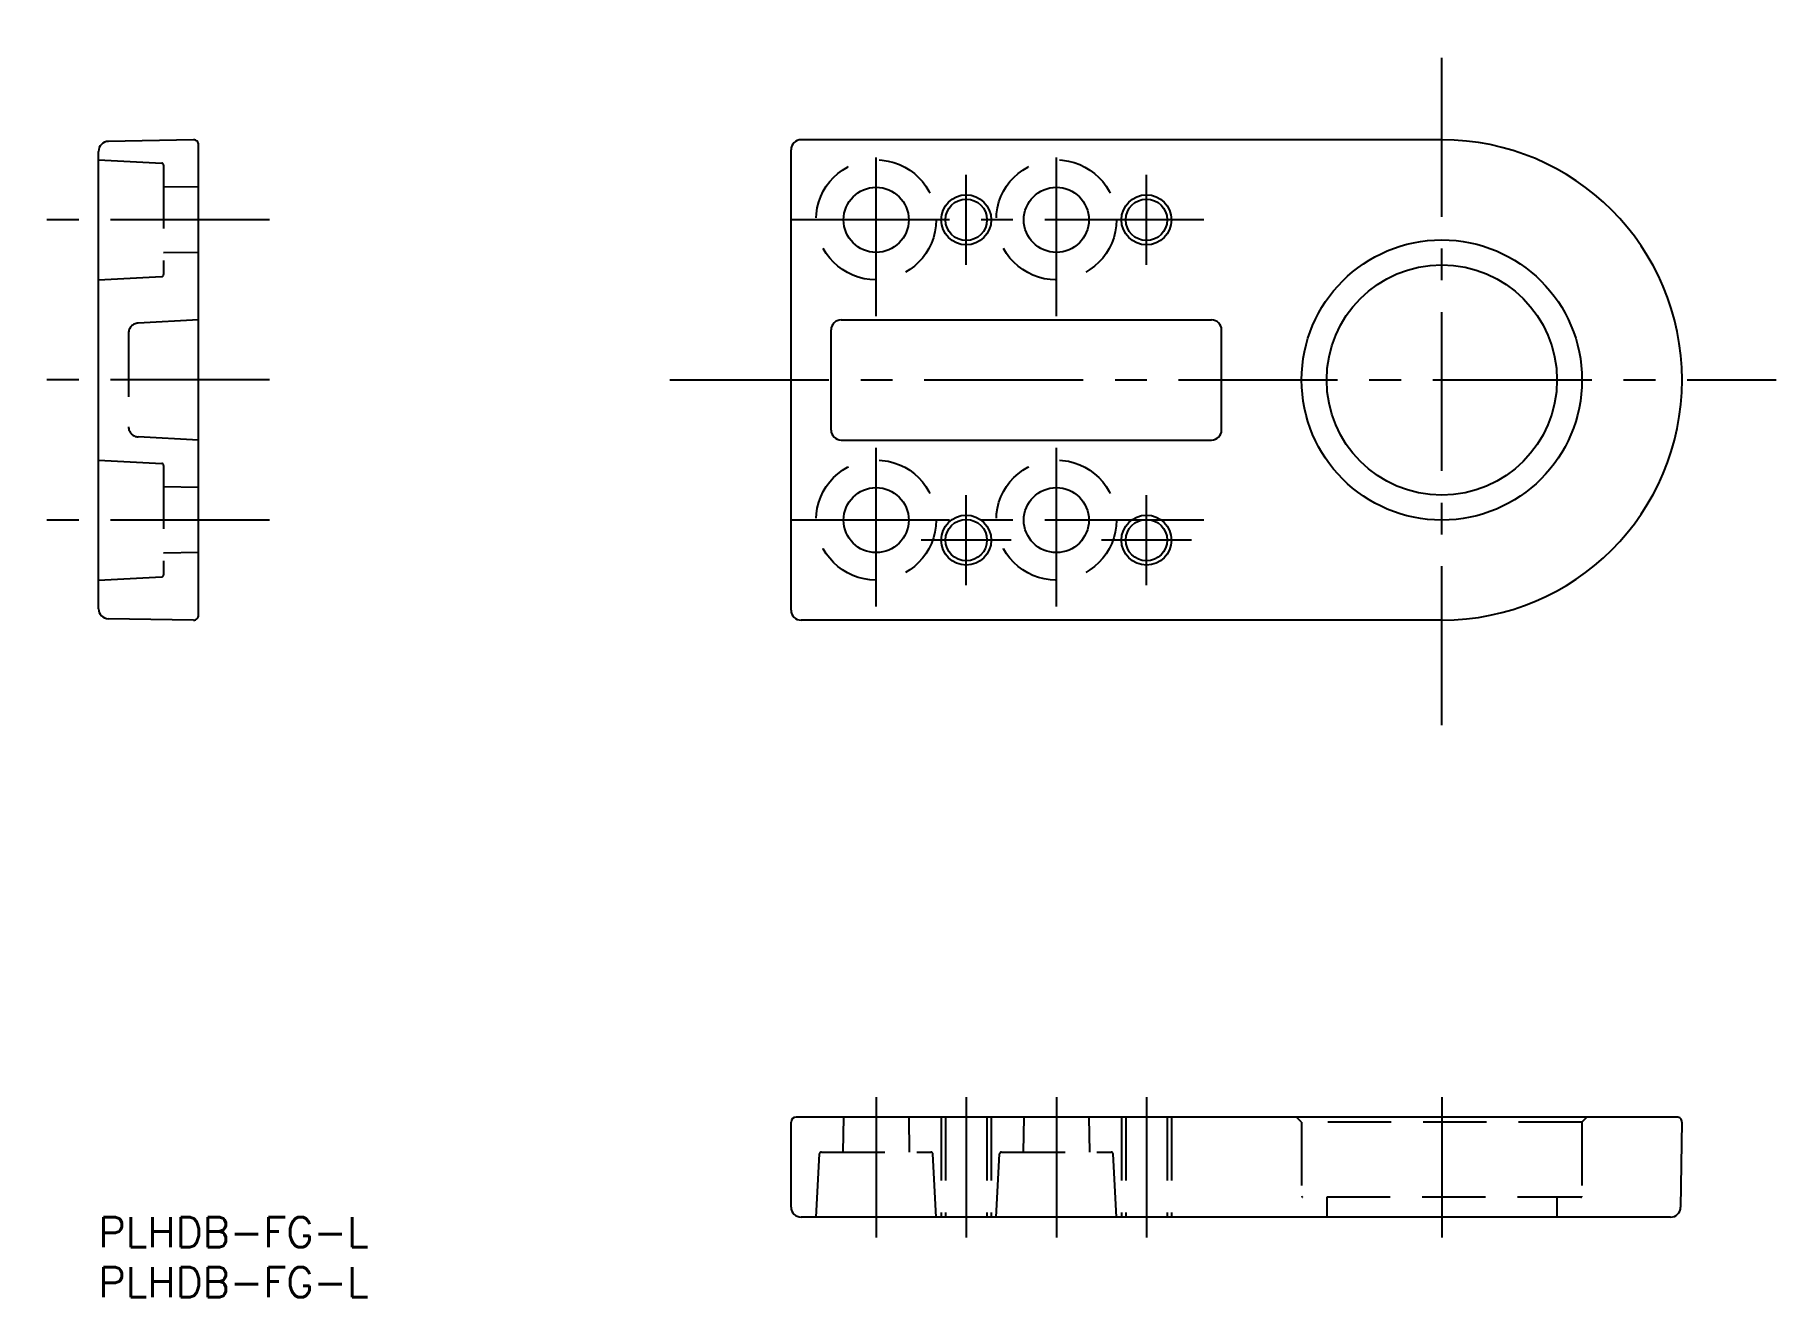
# Model space of a CAD drawing. Extents: x -6 to 168, y -8 to 118.
import ezdxf

# ---------------------------------------------------------------- set-up
doc = ezdxf.new("R2010")
doc.units = 0
doc.header["$LTSCALE"] = 0.5
doc.linetypes.add('CENTER', pattern=[50.8, 31.75, -6.35, 6.35, -6.35])
doc.linetypes.add('DASHED', pattern=[19.05, 12.7, -6.35])
for name, color, linetype in [('MSM_CENTER', 1, 'CENTER'), ('MSM_CONTINUOUS', 7, 'CONTINUOUS'), ('MSM_DASHED', 4, 'DASHED'), ('MSM_NARROW', 5, 'CONTINUOUS'), ('MSM_PART_NUMBER', 7, 'CONTINUOUS')]:
    doc.layers.add(name, color=color, linetype=linetype)
doc.styles.get("Standard").update_dxf_attribs({"font": 'txt.shx', "height": 3, "bigfont": 'bigfont.shx'})

msp = doc.modelspace()

# ---------------------------------------------------------------- linework, layer by layer
at = {"layer": 'MSM_CENTER'}
for p, q in [((134.17, 49.15), (134.17, 118.13)), ((77.67, 90), (77.67, 108.27)), ((95.67, 90), (95.67, 108.27)), ((86.67, 95.14), (86.67, 104.14)), ((104.67, 95.14), (104.67, 104.14)), ((17.07, 99.64), (-6.36, 99.64)), ((110.39, 99.64), (66.07, 99.64)), ((17.07, 83.64), (-6.36, 83.64)), ((57.08, 83.64), (167.57, 83.64)), ((77.67, 61), (77.67, 78.27)), ((95.67, 61), (95.67, 78.27)), ((86.67, 63.14), (86.67, 72.14)), ((104.67, 63.14), (104.67, 72.14)), ((17.07, 69.64), (-6.36, 69.64)), ((110.39, 69.64), (66.07, 69.64)), ((91.17, 67.64), (82.17, 67.64)), ((109.17, 67.64), (100.17, 67.64)), ((77.67, 12), (77.67, -2.04)), ((86.67, 12), (86.67, -2.04)), ((95.67, 12), (95.67, -2.04)), ((104.67, 12), (104.67, -2.04)), ((134.17, 12), (134.17, -2.04))]:
    msp.add_line(p, q, dxfattribs=at)
at = {"layer": 'MSM_CONTINUOUS'}
for p, q in [((0, 60.79), (0, 106.48)), ((9.49, 107.63), (0.98, 107.48)), ((10, 60.15), (10, 107.13)), ((69.17, 60.64), (69.17, 106.64)), ((134.17, 107.64), (70.17, 107.64)), ((74.17, 89.64), (111.17, 89.64)), ((73.17, 78.64), (73.17, 88.64)), ((112.17, 78.64), (112.17, 88.64)), ((74.17, 77.64), (111.17, 77.64)), ((9.49, 59.65), (0.98, 59.79)), ((134.17, 59.64), (70.17, 59.64)), ((69.17, 1), (69.17, 9.5)), ((157.66, 10), (69.67, 10)), ((158.16, 9.49), (158.02, 0.98)), ((157.02, 0), (70.17, 0))]:
    msp.add_line(p, q, dxfattribs=at)
for centre, radius in [((77.67, 99.64), 3.25), ((95.67, 99.64), 3.25), ((86.67, 99.64), 2.07), ((104.67, 99.64), 2.07), ((134.17, 83.64), 14), ((134.17, 83.64), 11.5), ((77.67, 69.64), 3.25), ((95.67, 69.64), 3.25), ((86.67, 67.64), 2.07), ((104.67, 67.64), 2.07)]:
    msp.add_circle(centre, radius, dxfattribs=at)
for centre, radius, start, end in [((1, 106.48), 1, 91, 180), ((9.5, 107.13), 0.5, 0, 91), ((70.17, 106.64), 1, 90, 180), ((134.17, 83.64), 24, 270, 90), ((74.17, 88.64), 1, 90, 180), ((111.17, 88.64), 1, 0, 90), ((74.17, 78.64), 1, 180, 270), ((111.17, 78.64), 1, 270, 0), ((1, 60.79), 1, 180, 269), ((9.5, 60.15), 0.5, 269, 0), ((70.17, 60.64), 1, 180, 270), ((69.67, 9.5), 0.5, 90, 180), ((157.66, 9.5), 0.5, 359, 90), ((70.17, 1), 1, 180, 270), ((157.02, 1), 1, 270, 359)]:
    msp.add_arc(centre, radius, start, end, dxfattribs=at)
at = {"layer": 'MSM_DASHED'}
for p, q in [((0, 105.64), (6.31, 105.31)), ((6.5, 105.11), (6.5, 94.17)), ((10, 102.89), (6.5, 102.95)), ((10, 96.39), (6.5, 96.33)), ((0, 93.64), (6.31, 93.97)), ((10, 89.64), (3.95, 89.32)), ((3, 88.32), (3, 78.95)), ((10, 77.64), (3.95, 77.95)), ((0, 75.64), (6.31, 75.31)), ((6.5, 75.11), (6.5, 64.17)), ((10, 72.89), (6.5, 72.95)), ((10, 66.39), (6.5, 66.33)), ((0, 63.64), (6.31, 63.97)), ((74.42, 10), (74.36, 6.5)), ((80.92, 10), (80.98, 6.5)), ((84.17, 10), (84.17, 0)), ((84.61, 10), (84.61, 0)), ((88.74, 10), (88.74, 0)), ((89.17, 10), (89.17, 0)), ((92.42, 10), (92.36, 6.5)), ((98.92, 10), (98.98, 6.5)), ((102.17, 10), (102.17, 0)), ((102.61, 10), (102.61, 0)), ((106.74, 10), (106.74, 0)), ((107.17, 10), (107.17, 0)), ((120.17, 9.5), (119.67, 10)), ((120.17, 9.5), (120.17, 2.1)), ((148.17, 9.5), (120.17, 9.5)), ((148.67, 10), (148.17, 9.5)), ((148.17, 9.5), (148.17, 2.1)), ((71.67, 0), (72, 6.31)), ((72.2, 6.5), (83.14, 6.5)), ((83.67, 0), (83.34, 6.31)), ((89.67, 0), (90, 6.31)), ((90.2, 6.5), (101.14, 6.5)), ((101.67, 0), (101.34, 6.31)), ((148.07, 2), (120.27, 2)), ((122.67, 2), (122.67, 0)), ((145.67, 2), (145.67, 0))]:
    msp.add_line(p, q, dxfattribs=at)
for centre in [(77.67, 99.64), (95.67, 99.64), (77.67, 69.64), (95.67, 69.64)]:
    msp.add_circle(centre, 6, dxfattribs=at)
for centre, radius, start, end in [((6.3, 105.11), 0.2, 0, 87), ((6.3, 94.17), 0.2, 273, 0), ((4, 88.32), 1, 93, 180), ((4, 78.95), 1, 180, 267), ((6.3, 75.11), 0.2, 0, 87), ((6.3, 64.17), 0.2, 273, 0), ((72.2, 6.3), 0.2, 90, 177), ((83.14, 6.3), 0.2, 3, 90), ((90.2, 6.3), 0.2, 90, 177), ((101.14, 6.3), 0.2, 3, 90), ((120.27, 2.1), 0.1, 180, 270), ((148.07, 2.1), 0.1, 270, 0)]:
    msp.add_arc(centre, radius, start, end, dxfattribs=at)
at = {"layer": 'MSM_NARROW'}
for centre in [(86.67, 99.64), (104.67, 99.64), (86.67, 67.64), (104.67, 67.64)]:
    msp.add_circle(centre, 2.5, dxfattribs=at)

# ---------------------------------------------------------------- texts
at = {"layer": 'MSM_PART_NUMBER'}
for p in [(0, -3), (0, -8)]:
    msp.add_text('PLHDB-FG-L', height=3, dxfattribs=at).set_placement(p)

doc.saveas('drawing.dxf')
